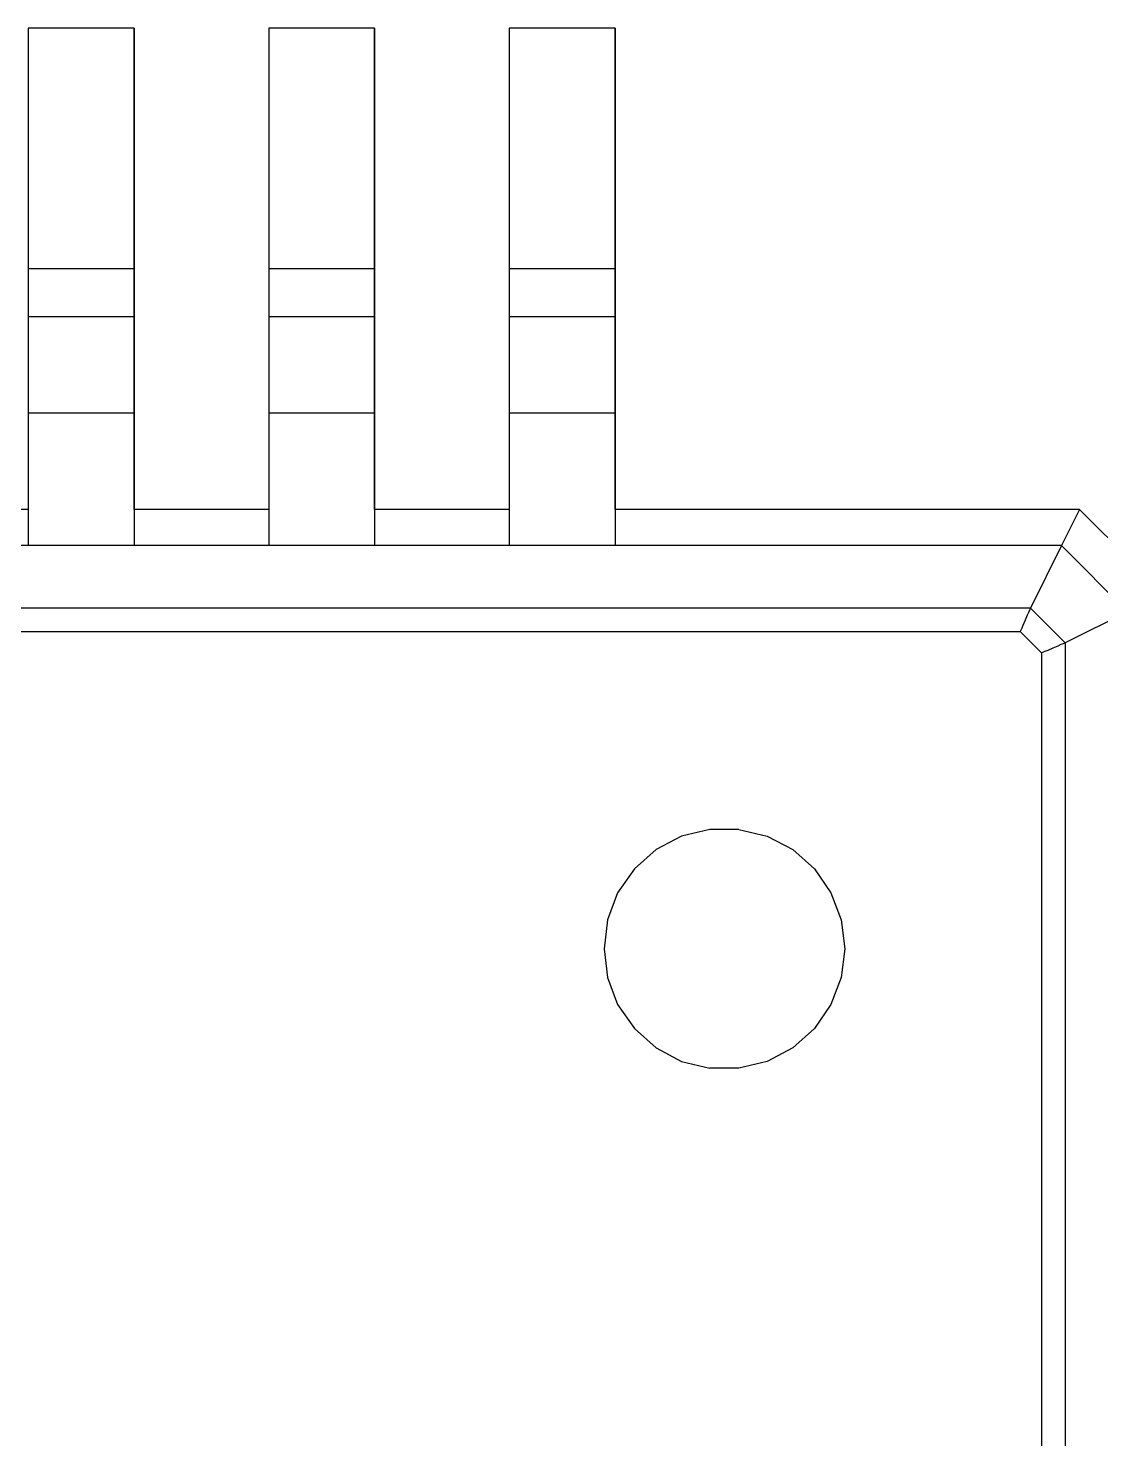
# Model space of a CAD drawing. Header units: inches. Extents: x 5 to 589, y -420 to -5.
# Drawn here: x 440.95 to 445.41, y -98.06 to -92.2 of the extents above; entities that cross this region are included whole.
import ezdxf

# ---------------------------------------------------------------- set-up
doc = ezdxf.new("R2010")
doc.units = ezdxf.units.IN
doc.header["$MEASUREMENT"] = 0

msp = doc.modelspace()

# ---------------------------------------------------------------- linework, layer by layer
at = {"color": 7, "true_color": 0xffffff}
for p, q in [((441.3945, -92.1972), (440.9545, -92.1972)), ((441.3945, -92.1972), (440.9545, -92.1972)), ((440.9545, -92.1972), (440.9545, -93.1972)), ((441.3945, -94.1972), (441.3945, -92.1972)), ((441.3945, -92.1972), (441.3945, -93.1972)), ((442.3945, -92.1972), (441.9545, -92.1972)), ((441.9545, -92.1972), (441.9545, -94.1972)), ((442.3945, -92.1972), (441.9545, -92.1972)), ((441.9545, -92.1972), (441.9545, -93.1972)), ((442.3945, -94.1972), (442.3945, -92.1972)), ((442.3945, -92.1972), (442.3945, -93.1972)), ((443.3945, -92.1972), (442.9545, -92.1972)), ((442.9545, -92.1972), (442.9545, -94.1972)), ((443.3945, -92.1972), (442.9545, -92.1972)), ((442.9545, -92.1972), (442.9545, -93.1972)), ((443.3945, -94.1972), (443.3945, -92.1972)), ((443.3945, -92.1972), (443.3945, -93.1972)), ((440.9545, -93.1972), (440.9545, -93.2412)), ((441.3945, -93.1972), (440.9545, -93.1972)), ((441.3945, -93.1972), (441.3945, -93.2412)), ((441.9545, -93.1972), (441.9545, -93.2412)), ((442.3945, -93.1972), (441.9545, -93.1972)), ((442.3945, -93.1972), (442.3945, -93.2412)), ((442.9545, -93.1972), (442.9545, -93.2412)), ((443.3945, -93.1972), (442.9545, -93.1972)), ((443.3945, -93.1972), (443.3945, -93.2412)), ((440.9545, -93.2412), (440.9545, -93.2832)), ((441.3945, -93.2412), (441.3945, -93.2832)), ((441.9545, -93.2412), (441.9545, -93.2832)), ((442.3945, -93.2412), (442.3945, -93.2832)), ((442.9545, -93.2412), (442.9545, -93.2832)), ((443.3945, -93.2412), (443.3945, -93.2832)), ((440.9545, -93.2832), (440.9545, -93.3212)), ((440.9545, -93.3212), (440.9545, -93.3532)), ((441.3945, -93.2832), (441.3945, -93.3212)), ((441.3945, -93.3212), (441.3945, -93.3532)), ((441.9545, -93.2832), (441.9545, -93.3212)), ((441.9545, -93.3212), (441.9545, -93.3532)), ((442.3945, -93.2832), (442.3945, -93.3212)), ((442.3945, -93.3212), (442.3945, -93.3532)), ((442.9545, -93.2832), (442.9545, -93.3212)), ((442.9545, -93.3212), (442.9545, -93.3532)), ((443.3945, -93.2832), (443.3945, -93.3212)), ((443.3945, -93.3212), (443.3945, -93.3532)), ((440.9545, -93.3532), (440.9545, -93.3772)), ((440.9545, -93.3772), (440.9545, -93.3912)), ((441.3945, -93.3532), (441.3945, -93.3772)), ((441.3945, -93.3772), (441.3945, -93.3912)), ((441.9545, -93.3532), (441.9545, -93.3772)), ((441.9545, -93.3772), (441.9545, -93.3912)), ((442.3945, -93.3532), (442.3945, -93.3772)), ((442.3945, -93.3772), (442.3945, -93.3912)), ((442.9545, -93.3532), (442.9545, -93.3772)), ((442.9545, -93.3772), (442.9545, -93.3912)), ((443.3945, -93.3532), (443.3945, -93.3772)), ((443.3945, -93.3772), (443.3945, -93.3912)), ((440.9545, -93.3912), (440.9545, -93.3972)), ((441.3945, -93.3972), (440.9545, -93.3972)), ((440.9545, -93.3972), (440.9545, -93.4072)), ((440.9545, -93.4072), (440.9545, -93.4372)), ((440.9545, -93.4372), (440.9545, -93.4852)), ((441.3945, -93.3912), (441.3945, -93.3972)), ((441.3945, -93.3972), (441.3945, -93.4072)), ((441.3945, -93.4072), (441.3945, -93.4372)), ((441.3945, -93.4372), (441.3945, -93.4852)), ((441.9545, -93.3912), (441.9545, -93.3972)), ((442.3945, -93.3972), (441.9545, -93.3972)), ((441.9545, -93.3972), (441.9545, -93.4072)), ((441.9545, -93.4072), (441.9545, -93.4372)), ((441.9545, -93.4372), (441.9545, -93.4852)), ((442.3945, -93.3912), (442.3945, -93.3972)), ((442.3945, -93.3972), (442.3945, -93.4072)), ((442.3945, -93.4072), (442.3945, -93.4372)), ((442.3945, -93.4372), (442.3945, -93.4852)), ((442.9545, -93.3912), (442.9545, -93.3972)), ((443.3945, -93.3972), (442.9545, -93.3972)), ((442.9545, -93.3972), (442.9545, -93.4072)), ((442.9545, -93.4072), (442.9545, -93.4372)), ((442.9545, -93.4372), (442.9545, -93.4852)), ((443.3945, -93.3912), (443.3945, -93.3972)), ((443.3945, -93.3972), (443.3945, -93.4072)), ((443.3945, -93.4072), (443.3945, -93.4372)), ((443.3945, -93.4372), (443.3945, -93.4852)), ((440.9545, -93.4852), (440.9545, -93.5472)), ((441.3945, -93.4852), (441.3945, -93.5472)), ((441.9545, -93.4852), (441.9545, -93.5472)), ((442.3945, -93.4852), (442.3945, -93.5472)), ((442.9545, -93.4852), (442.9545, -93.5472)), ((443.3945, -93.4852), (443.3945, -93.5472)), ((440.9545, -93.5472), (440.9545, -93.6232)), ((441.3945, -93.5472), (441.3945, -93.6232)), ((441.9545, -93.5472), (441.9545, -93.6232)), ((442.3945, -93.5472), (442.3945, -93.6232)), ((442.9545, -93.5472), (442.9545, -93.6232)), ((443.3945, -93.5472), (443.3945, -93.6232)), ((440.9545, -93.6232), (440.9545, -93.7072)), ((441.3945, -93.6232), (441.3945, -93.7072)), ((441.9545, -93.6232), (441.9545, -93.7072)), ((442.3945, -93.6232), (442.3945, -93.7072)), ((442.9545, -93.6232), (442.9545, -93.7072)), ((443.3945, -93.6232), (443.3945, -93.7072)), ((440.9545, -93.7072), (440.9545, -93.7972)), ((441.3945, -93.7072), (441.3945, -93.7972)), ((441.9545, -93.7072), (441.9545, -93.7972)), ((442.3945, -93.7072), (442.3945, -93.7972)), ((442.9545, -93.7072), (442.9545, -93.7972)), ((443.3945, -93.7072), (443.3945, -93.7972)), ((440.9545, -93.7972), (440.9545, -94.1972)), ((441.3945, -93.7972), (440.9545, -93.7972)), ((441.3945, -93.7972), (441.3945, -94.1972)), ((441.9545, -93.7972), (441.9545, -94.1972)), ((442.3945, -93.7972), (441.9545, -93.7972)), ((442.3945, -93.7972), (442.3945, -94.1972)), ((442.9545, -93.7972), (442.9545, -94.1972)), ((443.3945, -93.7972), (442.9545, -93.7972)), ((443.3945, -93.7972), (443.3945, -94.1972)), ((440.9545, -94.1972), (440.3945, -94.1972)), ((440.9545, -94.1972), (440.9545, -94.3472)), ((441.9545, -94.1972), (441.3945, -94.1972)), ((441.9545, -94.1972), (441.3945, -94.1972)), ((441.3945, -94.1972), (441.3945, -94.3472)), ((441.9545, -94.1972), (441.9545, -94.3472)), ((442.9545, -94.1972), (442.3945, -94.1972)), ((442.9545, -94.1972), (442.3945, -94.1972)), ((442.3945, -94.1972), (442.3945, -94.3472)), ((442.9545, -94.1972), (442.9545, -94.3472)), ((445.3245, -94.1972), (443.3945, -94.1972)), ((445.3245, -94.1972), (443.3945, -94.1972)), ((443.3945, -94.1972), (443.3945, -94.3472)), ((445.3245, -94.1972), (445.2505, -94.3472)), ((445.6745, -94.5472), (445.3245, -94.1972)), ((445.3245, -94.1972), (445.6745, -94.5472)), ((440.9545, -94.3472), (440.3945, -94.3472)), ((441.3945, -94.3472), (440.9545, -94.3472)), ((441.9545, -94.3472), (441.3945, -94.3472)), ((442.3945, -94.3472), (441.9545, -94.3472)), ((442.9545, -94.3472), (442.3945, -94.3472)), ((443.3945, -94.3472), (442.9545, -94.3472)), ((445.2505, -94.3472), (443.3945, -94.3472)), ((445.2505, -94.3472), (445.1205, -94.6072)), ((445.2505, -94.3472), (445.5245, -94.6232)), ((445.1205, -94.6072), (426.2285, -94.6072)), ((445.1165, -94.6152), (445.1125, -94.6252)), ((445.1205, -94.6072), (445.1165, -94.6152)), ((445.1205, -94.6072), (445.2645, -94.7512)), ((445.0885, -94.6792), (445.0845, -94.6912)), ((445.0985, -94.6572), (445.0885, -94.6792)), ((445.1065, -94.6372), (445.0985, -94.6572)), ((445.1125, -94.6252), (445.1065, -94.6372)), ((445.5245, -94.6232), (445.2645, -94.7512)), ((426.2705, -94.7052), (445.0785, -94.7052)), ((445.0845, -94.6912), (445.0785, -94.7052)), ((445.0785, -94.7052), (445.1665, -94.7932)), ((445.1805, -94.7872), (445.1665, -94.7932)), ((445.1665, -94.7932), (445.1665, -113.6012)), ((445.1925, -94.7832), (445.1805, -94.7872)), ((445.2145, -94.7732), (445.1925, -94.7832)), ((445.2345, -94.7652), (445.2145, -94.7732)), ((445.2465, -94.7592), (445.2345, -94.7652)), ((445.2565, -94.7552), (445.2465, -94.7592)), ((445.2645, -94.7512), (445.2565, -94.7552)), ((445.2645, -94.7512), (445.2645, -113.6432)), ((443.6705, -95.5552), (443.5645, -95.6112)), ((443.7885, -95.5272), (443.6705, -95.5552)), ((443.9085, -95.5272), (443.7885, -95.5272)), ((443.9085, -95.5272), (444.0265, -95.5552)), ((444.0265, -95.5552), (444.1325, -95.6112)), ((443.5645, -95.6112), (443.4745, -95.6912)), ((444.1325, -95.6112), (444.2225, -95.6912)), ((443.4745, -95.6912), (443.4045, -95.7912)), ((444.2225, -95.6912), (444.2905, -95.7912)), ((443.4045, -95.7912), (443.3625, -95.9032)), ((444.2905, -95.7912), (444.3345, -95.9032)), ((443.3625, -95.9032), (443.3485, -96.0232)), ((444.3345, -95.9032), (444.3485, -96.0232)), ((443.3485, -96.0232), (443.3625, -96.1432)), ((444.3485, -96.0232), (444.3345, -96.1432)), ((443.3625, -96.1432), (443.4045, -96.2552)), ((444.3345, -96.1432), (444.2905, -96.2552)), ((443.4045, -96.2552), (443.4745, -96.3552)), ((444.2905, -96.2552), (444.2225, -96.3552)), ((443.4745, -96.3552), (443.5645, -96.4352)), ((444.2225, -96.3552), (444.1325, -96.4352)), ((443.5645, -96.4352), (443.6705, -96.4912)), ((444.1325, -96.4352), (444.0265, -96.4912)), ((443.6705, -96.4912), (443.7885, -96.5192)), ((444.0265, -96.4912), (443.9085, -96.5192)), ((443.9085, -96.5192), (443.7885, -96.5192))]:
    msp.add_line(p, q, dxfattribs=at)
at = {"color": 18, "true_color": 0x000000}
for p, q in [((441.3945, -92.1972), (440.9545, -92.1972)), ((441.3945, -92.1972), (440.9545, -92.1972)), ((440.9545, -92.1972), (440.9545, -93.1972)), ((441.3945, -94.1972), (441.3945, -92.1972)), ((441.3945, -92.1972), (441.3945, -93.1972)), ((442.3945, -92.1972), (441.9545, -92.1972)), ((441.9545, -92.1972), (441.9545, -94.1972)), ((442.3945, -92.1972), (441.9545, -92.1972)), ((441.9545, -92.1972), (441.9545, -93.1972)), ((442.3945, -94.1972), (442.3945, -92.1972)), ((442.3945, -92.1972), (442.3945, -93.1972)), ((443.3945, -92.1972), (442.9545, -92.1972)), ((442.9545, -92.1972), (442.9545, -94.1972)), ((443.3945, -92.1972), (442.9545, -92.1972)), ((442.9545, -92.1972), (442.9545, -93.1972)), ((443.3945, -94.1972), (443.3945, -92.1972)), ((443.3945, -92.1972), (443.3945, -93.1972)), ((440.9545, -93.1972), (440.9545, -93.2412)), ((441.3945, -93.1972), (440.9545, -93.1972)), ((441.3945, -93.1972), (441.3945, -93.2412)), ((441.9545, -93.1972), (441.9545, -93.2412)), ((442.3945, -93.1972), (441.9545, -93.1972)), ((442.3945, -93.1972), (442.3945, -93.2412)), ((442.9545, -93.1972), (442.9545, -93.2412)), ((443.3945, -93.1972), (442.9545, -93.1972)), ((443.3945, -93.1972), (443.3945, -93.2412)), ((440.9545, -93.2412), (440.9545, -93.2832)), ((441.3945, -93.2412), (441.3945, -93.2832)), ((441.9545, -93.2412), (441.9545, -93.2832)), ((442.3945, -93.2412), (442.3945, -93.2832)), ((442.9545, -93.2412), (442.9545, -93.2832)), ((443.3945, -93.2412), (443.3945, -93.2832)), ((440.9545, -93.2832), (440.9545, -93.3212)), ((440.9545, -93.3212), (440.9545, -93.3532)), ((441.3945, -93.2832), (441.3945, -93.3212)), ((441.3945, -93.3212), (441.3945, -93.3532)), ((441.9545, -93.2832), (441.9545, -93.3212)), ((441.9545, -93.3212), (441.9545, -93.3532)), ((442.3945, -93.2832), (442.3945, -93.3212)), ((442.3945, -93.3212), (442.3945, -93.3532)), ((442.9545, -93.2832), (442.9545, -93.3212)), ((442.9545, -93.3212), (442.9545, -93.3532)), ((443.3945, -93.2832), (443.3945, -93.3212)), ((443.3945, -93.3212), (443.3945, -93.3532)), ((440.9545, -93.3532), (440.9545, -93.3772)), ((440.9545, -93.3772), (440.9545, -93.3912)), ((441.3945, -93.3532), (441.3945, -93.3772)), ((441.3945, -93.3772), (441.3945, -93.3912)), ((441.9545, -93.3532), (441.9545, -93.3772)), ((441.9545, -93.3772), (441.9545, -93.3912)), ((442.3945, -93.3532), (442.3945, -93.3772)), ((442.3945, -93.3772), (442.3945, -93.3912)), ((442.9545, -93.3532), (442.9545, -93.3772)), ((442.9545, -93.3772), (442.9545, -93.3912)), ((443.3945, -93.3532), (443.3945, -93.3772)), ((443.3945, -93.3772), (443.3945, -93.3912)), ((440.9545, -93.3912), (440.9545, -93.3972)), ((441.3945, -93.3972), (440.9545, -93.3972)), ((440.9545, -93.3972), (440.9545, -93.4072)), ((440.9545, -93.4072), (440.9545, -93.4372)), ((440.9545, -93.4372), (440.9545, -93.4852)), ((441.3945, -93.3912), (441.3945, -93.3972)), ((441.3945, -93.3972), (441.3945, -93.4072)), ((441.3945, -93.4072), (441.3945, -93.4372)), ((441.3945, -93.4372), (441.3945, -93.4852)), ((441.9545, -93.3912), (441.9545, -93.3972)), ((442.3945, -93.3972), (441.9545, -93.3972)), ((441.9545, -93.3972), (441.9545, -93.4072)), ((441.9545, -93.4072), (441.9545, -93.4372)), ((441.9545, -93.4372), (441.9545, -93.4852)), ((442.3945, -93.3912), (442.3945, -93.3972)), ((442.3945, -93.3972), (442.3945, -93.4072)), ((442.3945, -93.4072), (442.3945, -93.4372)), ((442.3945, -93.4372), (442.3945, -93.4852)), ((442.9545, -93.3912), (442.9545, -93.3972)), ((443.3945, -93.3972), (442.9545, -93.3972)), ((442.9545, -93.3972), (442.9545, -93.4072)), ((442.9545, -93.4072), (442.9545, -93.4372)), ((442.9545, -93.4372), (442.9545, -93.4852)), ((443.3945, -93.3912), (443.3945, -93.3972)), ((443.3945, -93.3972), (443.3945, -93.4072)), ((443.3945, -93.4072), (443.3945, -93.4372)), ((443.3945, -93.4372), (443.3945, -93.4852)), ((440.9545, -93.4852), (440.9545, -93.5472)), ((441.3945, -93.4852), (441.3945, -93.5472)), ((441.9545, -93.4852), (441.9545, -93.5472)), ((442.3945, -93.4852), (442.3945, -93.5472)), ((442.9545, -93.4852), (442.9545, -93.5472)), ((443.3945, -93.4852), (443.3945, -93.5472)), ((440.9545, -93.5472), (440.9545, -93.6232)), ((441.3945, -93.5472), (441.3945, -93.6232)), ((441.9545, -93.5472), (441.9545, -93.6232)), ((442.3945, -93.5472), (442.3945, -93.6232)), ((442.9545, -93.5472), (442.9545, -93.6232)), ((443.3945, -93.5472), (443.3945, -93.6232)), ((440.9545, -93.6232), (440.9545, -93.7072)), ((441.3945, -93.6232), (441.3945, -93.7072)), ((441.9545, -93.6232), (441.9545, -93.7072)), ((442.3945, -93.6232), (442.3945, -93.7072)), ((442.9545, -93.6232), (442.9545, -93.7072)), ((443.3945, -93.6232), (443.3945, -93.7072)), ((440.9545, -93.7072), (440.9545, -93.7972)), ((441.3945, -93.7072), (441.3945, -93.7972)), ((441.9545, -93.7072), (441.9545, -93.7972)), ((442.3945, -93.7072), (442.3945, -93.7972)), ((442.9545, -93.7072), (442.9545, -93.7972)), ((443.3945, -93.7072), (443.3945, -93.7972)), ((440.9545, -93.7972), (440.9545, -94.1972)), ((441.3945, -93.7972), (440.9545, -93.7972)), ((441.3945, -93.7972), (441.3945, -94.1972)), ((441.9545, -93.7972), (441.9545, -94.1972)), ((442.3945, -93.7972), (441.9545, -93.7972)), ((442.3945, -93.7972), (442.3945, -94.1972)), ((442.9545, -93.7972), (442.9545, -94.1972)), ((443.3945, -93.7972), (442.9545, -93.7972)), ((443.3945, -93.7972), (443.3945, -94.1972)), ((440.9545, -94.1972), (440.3945, -94.1972)), ((440.9545, -94.1972), (440.9545, -94.3472)), ((441.9545, -94.1972), (441.3945, -94.1972)), ((441.9545, -94.1972), (441.3945, -94.1972)), ((441.3945, -94.1972), (441.3945, -94.3472)), ((441.9545, -94.1972), (441.9545, -94.3472)), ((442.9545, -94.1972), (442.3945, -94.1972)), ((442.9545, -94.1972), (442.3945, -94.1972)), ((442.3945, -94.1972), (442.3945, -94.3472)), ((442.9545, -94.1972), (442.9545, -94.3472)), ((445.3245, -94.1972), (443.3945, -94.1972)), ((445.3245, -94.1972), (443.3945, -94.1972)), ((443.3945, -94.1972), (443.3945, -94.3472)), ((445.3245, -94.1972), (445.2505, -94.3472)), ((445.6745, -94.5472), (445.3245, -94.1972)), ((445.3245, -94.1972), (445.6745, -94.5472)), ((440.9545, -94.3472), (440.3945, -94.3472)), ((441.3945, -94.3472), (440.9545, -94.3472)), ((441.9545, -94.3472), (441.3945, -94.3472)), ((442.3945, -94.3472), (441.9545, -94.3472)), ((442.9545, -94.3472), (442.3945, -94.3472)), ((443.3945, -94.3472), (442.9545, -94.3472)), ((445.2505, -94.3472), (443.3945, -94.3472)), ((445.2505, -94.3472), (445.1205, -94.6072)), ((445.2505, -94.3472), (445.5245, -94.6232)), ((445.1205, -94.6072), (426.2285, -94.6072)), ((445.1165, -94.6152), (445.1125, -94.6252)), ((445.1205, -94.6072), (445.1165, -94.6152)), ((445.1205, -94.6072), (445.2645, -94.7512)), ((445.0885, -94.6792), (445.0845, -94.6912)), ((445.0985, -94.6572), (445.0885, -94.6792)), ((445.1065, -94.6372), (445.0985, -94.6572)), ((445.1125, -94.6252), (445.1065, -94.6372)), ((445.5245, -94.6232), (445.2645, -94.7512)), ((426.2705, -94.7052), (445.0785, -94.7052)), ((445.0845, -94.6912), (445.0785, -94.7052)), ((445.0785, -94.7052), (445.1665, -94.7932)), ((445.1805, -94.7872), (445.1665, -94.7932)), ((445.1665, -94.7932), (445.1665, -113.6012)), ((445.1925, -94.7832), (445.1805, -94.7872)), ((445.2145, -94.7732), (445.1925, -94.7832)), ((445.2345, -94.7652), (445.2145, -94.7732)), ((445.2465, -94.7592), (445.2345, -94.7652)), ((445.2565, -94.7552), (445.2465, -94.7592)), ((445.2645, -94.7512), (445.2565, -94.7552)), ((445.2645, -94.7512), (445.2645, -113.6432)), ((443.6705, -95.5552), (443.5645, -95.6112)), ((443.7885, -95.5272), (443.6705, -95.5552)), ((443.9085, -95.5272), (443.7885, -95.5272)), ((443.9085, -95.5272), (444.0265, -95.5552)), ((444.0265, -95.5552), (444.1325, -95.6112)), ((443.5645, -95.6112), (443.4745, -95.6912)), ((444.1325, -95.6112), (444.2225, -95.6912)), ((443.4745, -95.6912), (443.4045, -95.7912)), ((444.2225, -95.6912), (444.2905, -95.7912)), ((443.4045, -95.7912), (443.3625, -95.9032)), ((444.2905, -95.7912), (444.3345, -95.9032)), ((443.3625, -95.9032), (443.3485, -96.0232)), ((444.3345, -95.9032), (444.3485, -96.0232)), ((443.3485, -96.0232), (443.3625, -96.1432)), ((444.3485, -96.0232), (444.3345, -96.1432)), ((443.3625, -96.1432), (443.4045, -96.2552)), ((444.3345, -96.1432), (444.2905, -96.2552)), ((443.4045, -96.2552), (443.4745, -96.3552)), ((444.2905, -96.2552), (444.2225, -96.3552)), ((443.4745, -96.3552), (443.5645, -96.4352)), ((444.2225, -96.3552), (444.1325, -96.4352)), ((443.5645, -96.4352), (443.6705, -96.4912)), ((444.1325, -96.4352), (444.0265, -96.4912)), ((443.6705, -96.4912), (443.7885, -96.5192)), ((444.0265, -96.4912), (443.9085, -96.5192)), ((443.9085, -96.5192), (443.7885, -96.5192))]:
    msp.add_line(p, q, dxfattribs=at)

doc.saveas('drawing.dxf')
